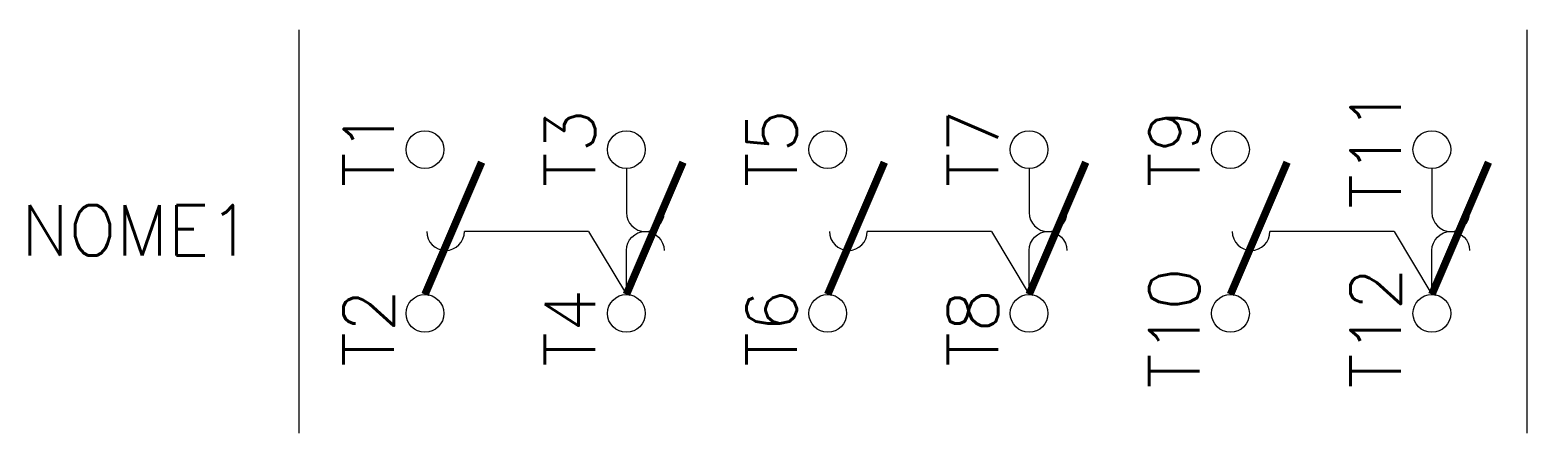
# Model space of a CAD drawing. Extents: x -10.7 to 48.8, y 0.1 to 16.1.
import ezdxf
from ezdxf.enums import TextEntityAlignment as Align

# ---------------------------------------------------------------- set-up
doc = ezdxf.new("R2010")
doc.units = 0
doc.header["$MEASUREMENT"] = 0
doc.layers.get('0').update_dxf_attribs({"linetype": 'CONTINUOUS'})
doc.styles.add('ROMANS', font='romans')

msp = doc.modelspace()

# ---------------------------------------------------------------- linework, layer by layer
for p, q in [((0.018, 0.068), (0.018, 16.068)), ((48.8, 0.068), (48.8, 16.068)), ((11.518, 8.068), (6.587, 8.068)), ((11.518, 8.068), (13.018, 5.568)), ((27.518, 8.068), (22.587, 8.068)), ((27.518, 8.068), (29.018, 5.568)), ((43.518, 8.068), (38.587, 8.068)), ((43.518, 8.068), (45.018, 5.568))]:
    msp.add_line(p, q)
at = {"color": 5, "const_width": 0.3, "flags": 128}
for points in [[(7.268, 10.818), (5.018, 5.568)], [(15.268, 10.818), (13.018, 5.568)], [(23.268, 10.818), (21.018, 5.568)], [(31.268, 10.818), (29.018, 5.568)], [(39.268, 10.818), (37.018, 5.568)], [(47.268, 10.818), (45.018, 5.568)]]:
    msp.add_lwpolyline(points, dxfattribs=at)
for points in [[(13.018, 10.568), (13.018, 8.818, 1), (14.518, 8.818)], [(29.018, 10.568), (29.018, 8.818, 1), (30.518, 8.818)], [(45.018, 10.568), (45.018, 8.818, 1), (46.518, 8.818)], [(13.018, 5.568), (13.018, 7.318, -1), (14.518, 7.318)], [(29.018, 5.568), (29.018, 7.318, -1), (30.518, 7.318)], [(45.018, 5.568), (45.018, 7.318, -1), (46.518, 7.318)]]:
    msp.add_lwpolyline(points, format="xyb")
for centre in [(5.018, 11.318), (13.018, 11.318), (21.018, 11.318), (29.018, 11.318), (37.018, 11.318), (45.018, 11.318), (5.018, 4.818), (13.018, 4.818), (21.018, 4.818), (29.018, 4.818), (37.018, 4.818), (45.018, 4.818)]:
    msp.add_circle(centre, 0.75)
for centre in [(5.837, 8.068), (21.837, 8.068), (37.837, 8.068)]:
    msp.add_arc(centre, 0.75, 180, 0)

# ---------------------------------------------------------------- texts
at = {"color": 7, "style": 'ROMANS'}
for tag, text, p in [('T3', '3', (10.785, 11.371)), ('T5', '5', (18.785, 11.371)), ('T7', '7', (26.785, 11.371)), ('T9', '9', (34.785, 11.371)), ('T11', '11', (42.785, 11.371)), ('T1', '1', (2.785, 11.371)), ('T10', '10', (34.785, 4.241)), ('T12', '12', (42.785, 4.241)), ('T2', '2', (2.785, 4.241)), ('T4', '4', (10.785, 4.241)), ('T6', '6', (18.785, 4.241)), ('T8', '8', (26.785, 4.241))]:
    msp.add_attdef(tag, text=text, height=2, rotation=90, dxfattribs=at).set_placement(p, align=Align.MIDDLE_CENTER)
at = {"lineweight": -3, "style": 'ROMANS'}
msp.add_attdef('NOME1', text='', height=2, dxfattribs=at).set_placement((-6.433, 8.118), align=Align.MIDDLE_CENTER)

doc.saveas('drawing.dxf')
